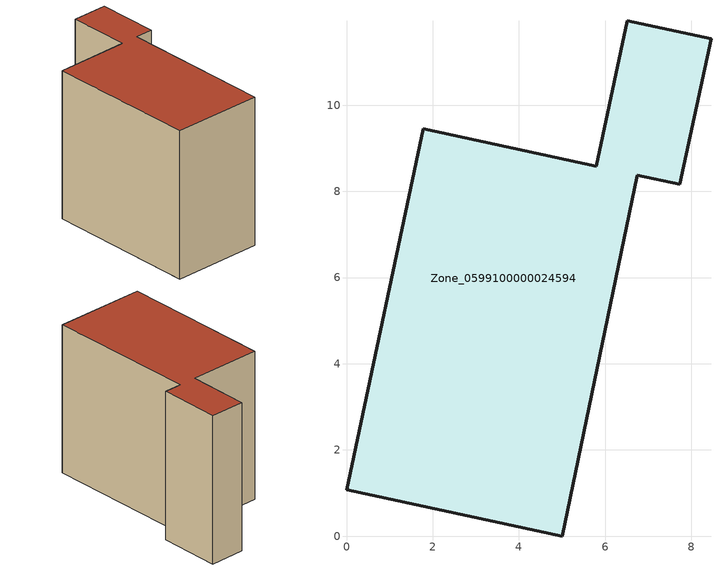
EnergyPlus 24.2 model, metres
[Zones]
Zone_0599100000024594
 floor ground (C_G): 5,0 0,1.08 1.78,9.45 5.79,8.59 6.51,11.96 8.46,11.54 7.73,8.17 6.75,8.38 z0
 wall outside (C_F): 7.73,8.17 8.46,11.54 6.51,11.96 5.79,8.59 1.78,9.45 0,1.08 5,0 6.75,8.38 7.73,8.17 z0:8.45
 roof outside (C_R): 5,0 6.75,8.38 7.73,8.17 8.46,11.54 6.51,11.96 5.79,8.59 1.78,9.45 0,1.08 z8.45
[BUILDING]
Pand.0599100000024594: North Axis=0; Terrain=City; Loads Convergence Tolerance Value=0.04; Temperature Convergence Tolerance Value=0.4; Solar Distribution=FullExterior; Maximum Number of Warmup Days=25; Minimum Number of Warmup Days=1
[Site:Location]
Rotterdam.The.Hague.AP_ZH_NLD Design_Conditions: Latitude=51.96; Longitude=4.45; Time Zone=1; Elevation=-4.5
[SITE:GROUNDTEMPERATURE:BUILDINGSURFACE]
18, 18, 18, 18, 18, 18, 18, 18, 18, 18, 18, 18
[MATERIAL] Thermal Absorptance=0.9; Solar Absorptance=0.7; Visible Absorptance=0.7
Name | Roughness | Thickness | Conductivity | Density | Specific Heat
G.TI.1975-1991 | MediumSmooth | 0.15 | 0.288461 | 540 | 1210
F.TI.1975-1991 | Rough | 0.3 | 0.230769 | 1920 | 840
R.TI.1975-1991 | MediumRough | 0.2 | 0.153846 | 1500 | 1000
[CONSTRUCTION]
C_G: G.TI.1975-1991
C_F: F.TI.1975-1991
C_R: R.TI.1975-1991
[ZONE]
Zone_0599100000024594: Type=1; Multiplier=1; Ceiling Height=Autocalculate; Volume=Autocalculate; Floor Area=autocalculate; Part of Total Floor Area=Yes
[ZONEINFILTRATION:DESIGNFLOWRATE]
Infil_Zone_0599100000024594: Zone or ZoneList or Space or SpaceList=Zone_0599100000024594; Schedule=AlwaysOn; Design Flow Rate Calculation Method=Flow/Area; Flow Rate per Floor Area=0.003; Constant Term Coefficient=1; Temperature Term Coefficient=0; Velocity Term Coefficient=0; Velocity Squared Term Coefficient=0
[HVACTEMPLATE:ZONE:IDEALLOADSAIRSYSTEM]
Zone_0599100000024594: Maximum Heating Supply Air Temperature=50; Minimum Cooling Supply Air Temperature=13; Maximum Heating Supply Air Humidity Ratio=0.0156; Minimum Cooling Supply Air Humidity Ratio=0.0077; Heating Limit=NoLimit; Cooling Limit=NoLimit; Dehumidification Control Type=ConstantSensibleHeatRatio; Cooling Sensible Heat Ratio=0.7; Dehumidification Setpoint=60; Humidification Control Type=None; Humidification Setpoint=30; Outdoor Air Method=None; Outdoor Air Flow Rate per Person=0.00944; Outdoor Air Flow Rate per Zone Floor Area=0; Outdoor Air Flow Rate per Zone=0; Demand Controlled Ventilation Type=None; Outdoor Air Economizer Type=NoEconomizer; Heat Recovery Type=None; Sensible Heat Recovery Effectiveness=0.7; Latent Heat Recovery Effectiveness=0.65
[ZONECONTROL:THERMOSTAT]
ThermostatControl_Zone_0599100000024594: Zone or ZoneList=Zone_0599100000024594; Control Type Schedule=DualSetpointControlType; Control 1=Thermostat_Zone_0599100000024594; Temperature Difference Between Cutout And Setpoint=0
[THERMOSTATSETPOINT:DUALSETPOINT]
Thermostat_Zone_0599100000024594: Heating Setpoint Temperature Schedule=HeatingSetpoint_Zone_0599100000024594; Cooling Setpoint Temperature Schedule=CoolingSetpoint_Zone_0599100000024594
[SCHEDULE:COMPACT]
HeatingSetpoint_Zone_0599100000024594: Through: 12/31, For: AllDays, Until: 24:00, 21
CoolingSetpoint_Zone_0599100000024594: Through: 12/31, For: AllDays, Until: 24:00, 24
DualSetpointControlType: Through: 12/31, For: AllDays, Until: 24:00, 4
AlwaysOn: Through: 12/31, For: AllDays, Until: 24:00, 1
